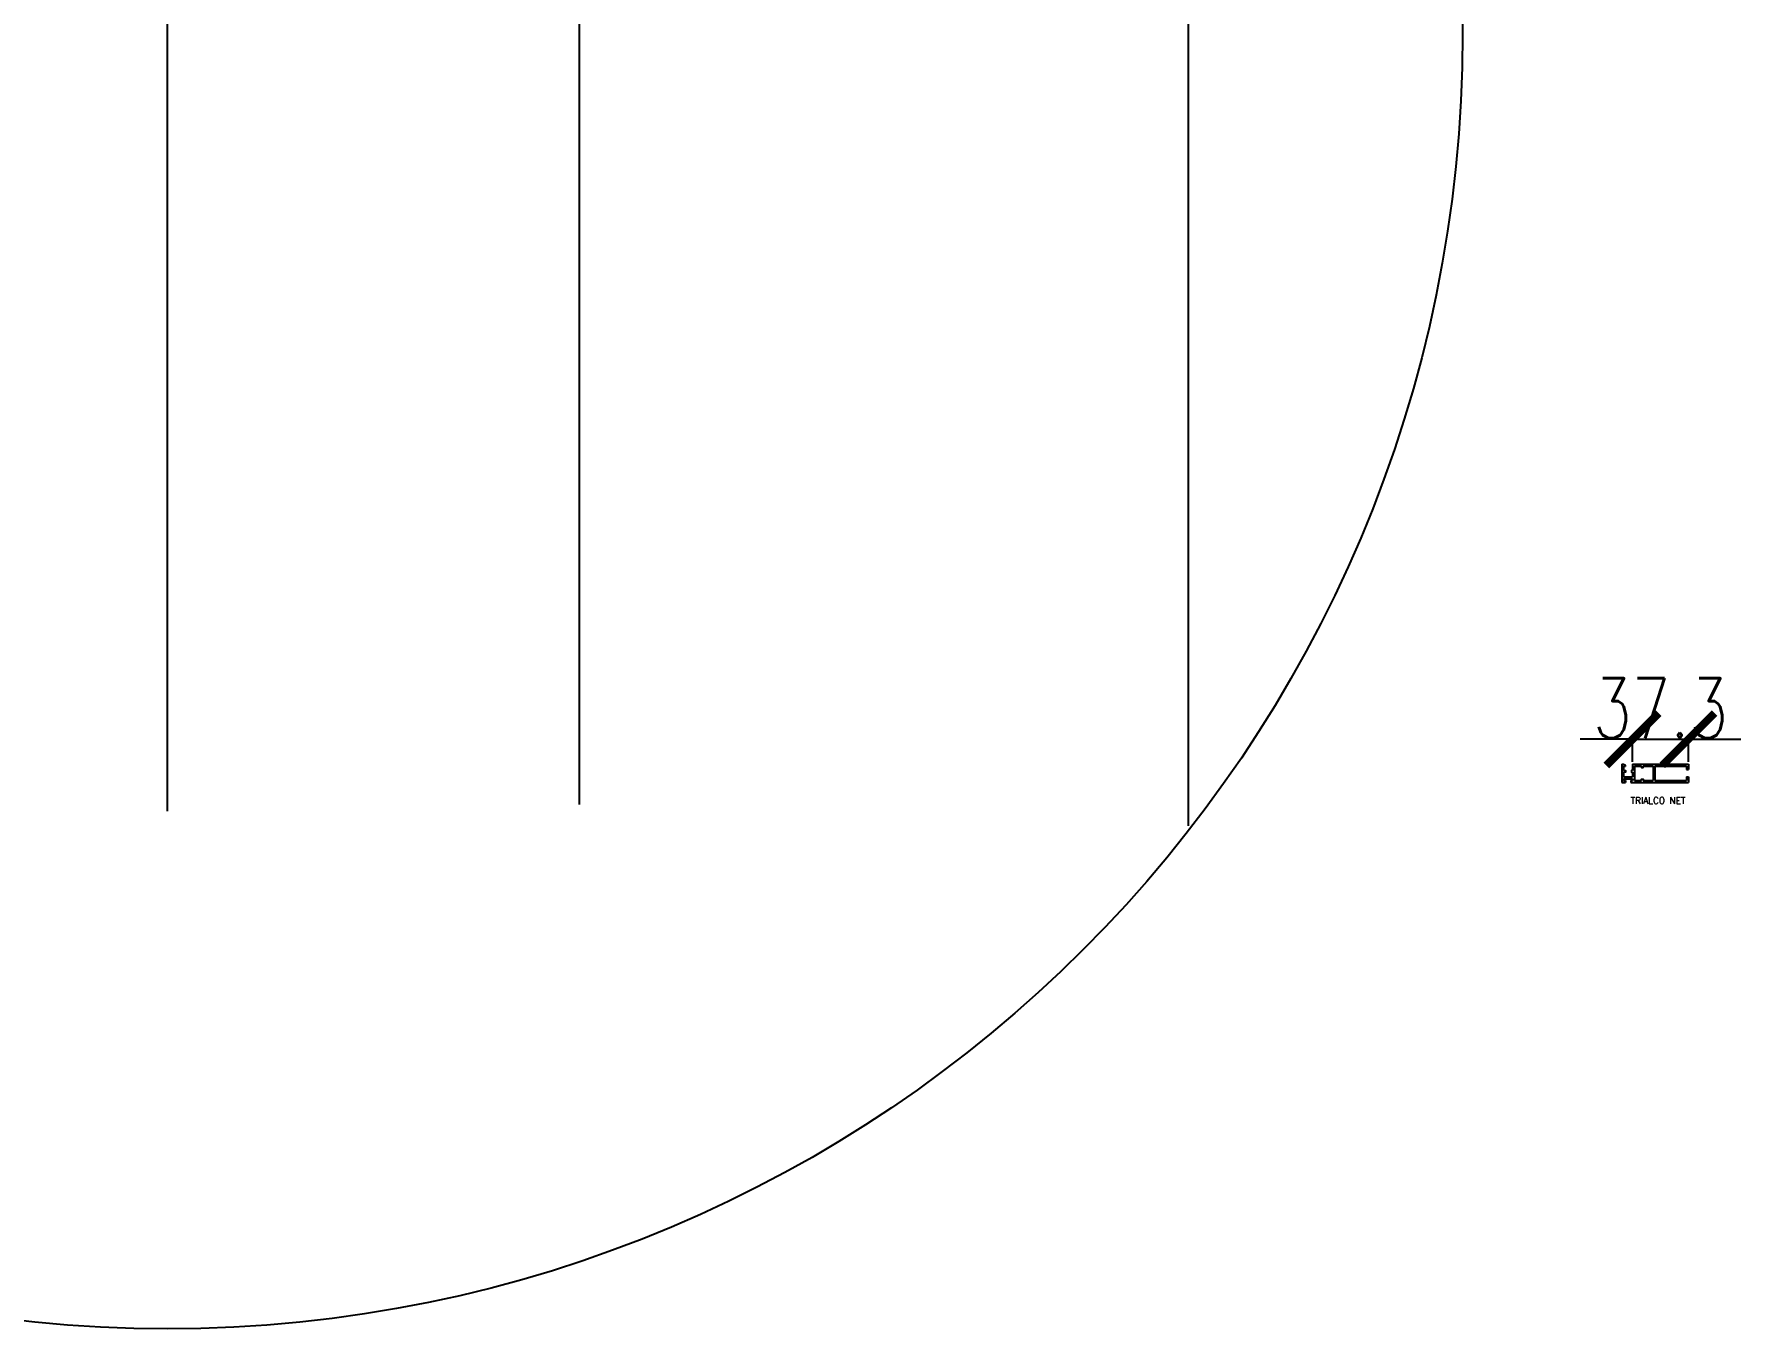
# Model space of a CAD drawing. Header units: millimetres. Extents: x -27371 to -844, y 11365 to 35579.
# Drawn here: x -2992 to -1853, y 13344 to 14208 of the extents above; entities that cross this region are included whole.
import ezdxf

# ---------------------------------------------------------------- set-up
doc = ezdxf.new("R2010")
doc.units = ezdxf.units.MM
doc.layers.get('Defpoints').update_dxf_attribs({"color": 140})
doc.styles.add('Annotative', font='romans.shx')
doc.styles.add('Arch-Dim', font='romans.shx', dxfattribs={"width": 0.75})
doc.dimstyles.new('Annotative-UK', dxfattribs={"dimscale": 0, "dimtxt": 2.5, "dimasz": 1.5, "dimexe": 1.5, "dimexo": 1.5, "dimgap": 0.8, "dimtad": 1, "dimdec": 0, "dimdsep": 46, "dimtxsty": 'Arch-Dim', "dimblk": 'ARCHTICK', "dimcen": 2.5, "dimadec": 1, "dimazin": 2, "dimtfac": 1, "dimtdec": 0, "dimtix": 1, "dimtmove": 2, "dimatfit": 3, "dimfxl": 1, "dimtolj": 1, "dimtzin": 0, "dimarcsym": 0})

# ---------------------------------------------------------------- blocks, each defined once
blk = doc.blocks.new('_ArchTick')
at = {"color": 0, "linetype": 'ByBlock', "const_width": 0.15}
blk.add_lwpolyline([(-0.5, -0.5), (0.5, 0.5)], dxfattribs=at)
blk = doc.blocks.new('*D99')
at = {"color": 0, "lineweight": -2, "ltscale": 1.3, "transparency": 16777216}
for p, q in [((-1925.4, 13722.2), (-1925.4, 13738.8)), ((-1888.1, 13722.2), (-1888.1, 13738.8)), ((-1925.4, 13737.3), (-1960.4, 13737.3)), ((-1925.4, 13737.3), (-1888.1, 13737.3)), ((-1888.1, 13737.3), (-1853.1, 13737.3))]:
    blk.add_line(p, q, dxfattribs=at)
at = {"layer": 'Defpoints', "color": 0, "ltscale": 1.3, "transparency": 16777216}
for p in [(-1888.1, 13737.3), (-1925.4, 13720.7), (-1888.1, 13720.7)]:
    blk.add_point(p, dxfattribs=at)
at = {"color": 0, "lineweight": -2, "ltscale": 1.3, "transparency": 16777216, "xscale": 35, "yscale": 35, "zscale": 35}
blk.add_blockref('_ArchTick', (-1925.4, 13737.3), dxfattribs=at)
at = {"color": 0, "lineweight": -2, "ltscale": 1.3, "transparency": 16777216, "xscale": 35, "yscale": 35, "zscale": 35, "rotation": 180}
blk.add_blockref('_ArchTick', (-1888.1, 13737.3), dxfattribs=at)
at = {"color": 0, "ltscale": 1.3, "transparency": 16777216, "insert": (-1906.7, 13758.1), "char_height": 40, "attachment_point": 5, "style": 'Arch-Dim'}
blk.add_mtext('\\A1;37.3', dxfattribs=at)

msp = doc.modelspace()

# ---------------------------------------------------------------- linework, layer by layer
for p, q in [((-2221.86, 14738.88), (-2221.86, 13679.61)), ((-2628.39, 14671.96), (-2628.39, 13693.77)), ((-2903.31, 14663.16), (-2903.31, 13689.38)), ((-1932.58, 13720.66), (-1932.58, 13708.56)), ((-1932.58, 13720.66), (-1931.38, 13720.66)), ((-1931.38, 13720.66), (-1930.36, 13720.25)), ((-1931.38, 13719.46), (-1931.38, 13716.46)), ((-1931.38, 13719.46), (-1930.18, 13719.46)), ((-1931.38, 13715.31), (-1931.38, 13712.16)), ((-1930.18, 13719.65), (-1930.18, 13719.46)), ((-1925.38, 13720.66), (-1888.08, 13720.66)), ((-1925.38, 13720.66), (-1925.38, 13716.46)), ((-1925.38, 13715.31), (-1925.38, 13712.16)), ((-1924.18, 13719.46), (-1919.37, 13719.46)), ((-1924.18, 13719.46), (-1924.18, 13709.76)), ((-1918.22, 13719.46), (-1911.68, 13719.46)), ((-1911.68, 13719.46), (-1911.68, 13709.76)), ((-1910.48, 13719.46), (-1910.48, 13709.76)), ((-1910.48, 13719.46), (-1889.28, 13719.46)), ((-1889.28, 13719.46), (-1889.28, 13717.06)), ((-1889.28, 13717.06), (-1888.08, 13717.06)), ((-1888.08, 13720.66), (-1888.08, 13717.06)), ((-1932.58, 13708.56), (-1930.18, 13708.56)), ((-1931.38, 13712.16), (-1925.38, 13712.16)), ((-1931.38, 13710.96), (-1931.38, 13709.76)), ((-1931.38, 13710.96), (-1925.38, 13710.96)), ((-1931.38, 13709.76), (-1930.18, 13709.76)), ((-1930.18, 13709.76), (-1930.18, 13708.56)), ((-1926.58, 13709.76), (-1925.38, 13709.76)), ((-1926.58, 13709.76), (-1926.58, 13708.56)), ((-1926.58, 13708.56), (-1888.08, 13708.56)), ((-1925.38, 13710.96), (-1925.38, 13709.76)), ((-1924.18, 13709.76), (-1919.37, 13709.76)), ((-1918.22, 13709.76), (-1911.68, 13709.76)), ((-1910.48, 13709.76), (-1889.28, 13709.76)), ((-1889.28, 13712.16), (-1889.28, 13709.76)), ((-1889.28, 13712.16), (-1888.08, 13712.16)), ((-1888.08, 13712.16), (-1888.08, 13708.56))]:
    msp.add_line(p, q)
for points in [[(-1931.38, 13716.46), (-1930.18, 13716.46), (-1930.18, 13715.31), (-1931.38, 13715.31)], [(-1925.38, 13716.46), (-1926.08, 13716.46), (-1926.08, 13715.31), (-1925.38, 13715.31)], [(-1919.37, 13719.46), (-1919.37, 13718.46), (-1918.22, 13718.46), (-1918.22, 13719.46)], [(-1919.37, 13709.76), (-1919.37, 13710.76), (-1918.22, 13710.76), (-1918.22, 13709.76)]]:
    msp.add_lwpolyline(points)
msp.add_circle((-2903.31, 14208.13), 864.48)
msp.add_arc((-1931.27, 13719.66), 1.09, 359.33569, 33.11715)

# ---------------------------------------------------------------- texts
at = {"insert": (-1926.72, 13698.59), "char_height": 4.3687, "width": 50.1369, "attachment_point": 1, "style": 'Annotative'}
msp.add_mtext('TRIALCO NET', dxfattribs=at)

# ---------------------------------------------------------------- dimensions: what is measured, and where the dimension line sits
at = {"ltscale": 1.3}
dim = msp.add_linear_dim(base=(-1888.08, 13737.35), p1=(-1925.38, 13720.66), p2=(-1888.08, 13720.66), dimstyle='Annotative-UK', override={"dimtxt": 40, "dimasz": 35, "dimdec": 1, "dimzin": 3, "dimtdec": 1}, dxfattribs=at)
dim.commit()
dim.dimension.update_dxf_attribs({"geometry": '*D99', "text_midpoint": (-1906.73, 13758.15)})

doc.saveas('drawing.dxf')
